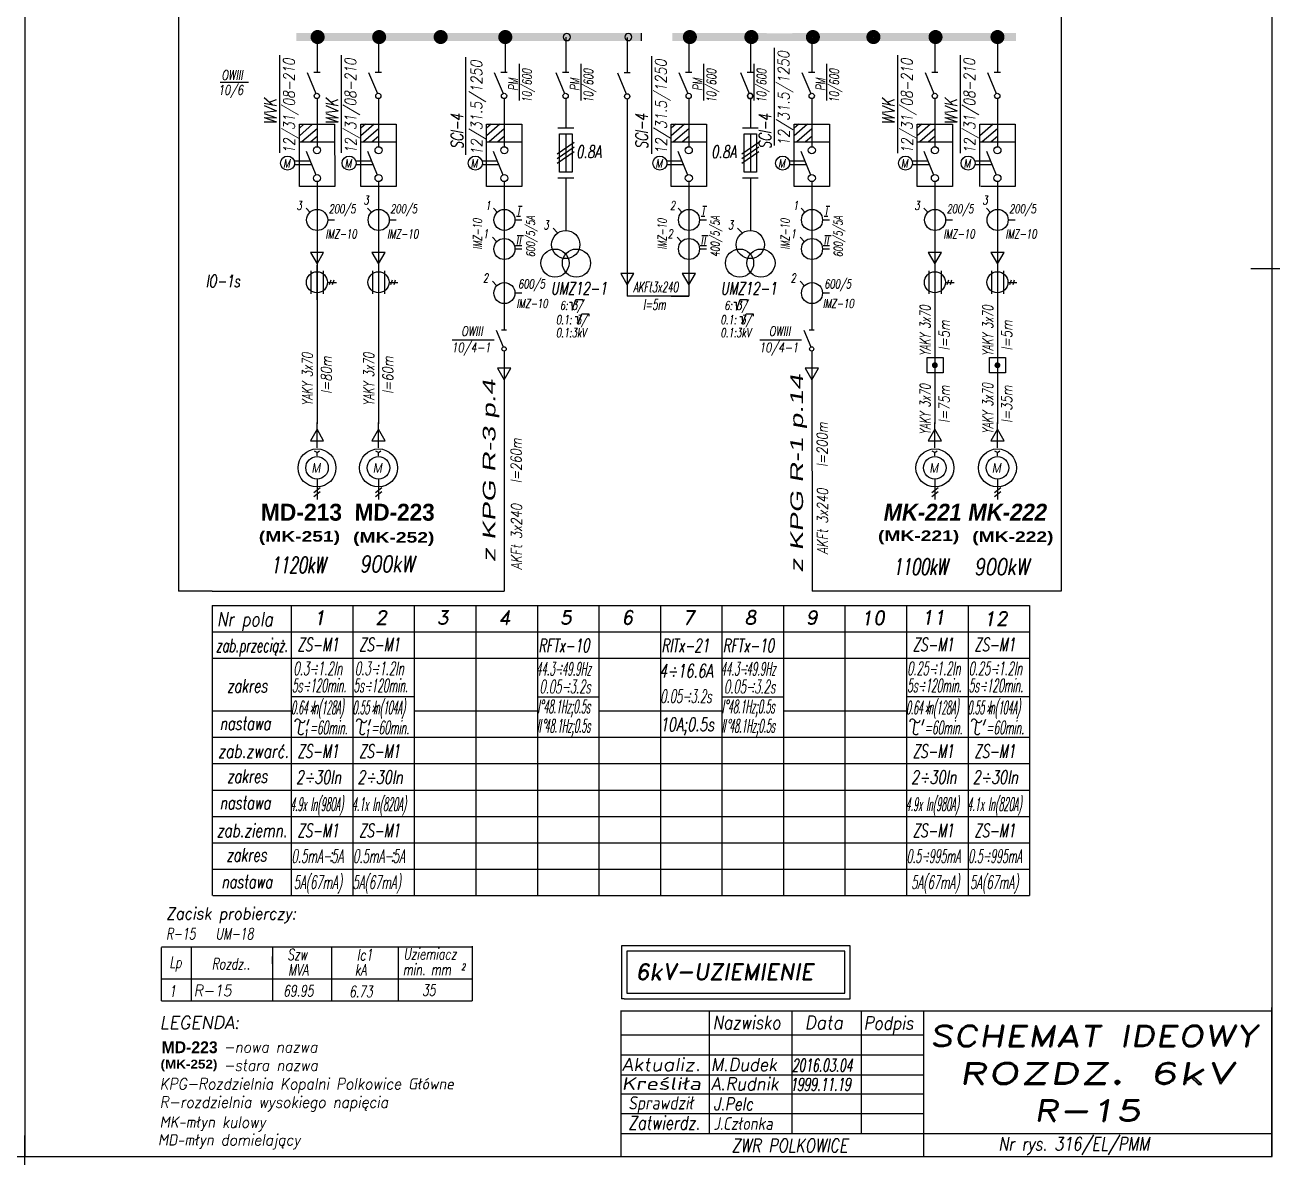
# Model space of a CAD drawing. Header units: millimetres. Extents: x 0 to 295, y 0 to 420.
# Drawn here: x 0 to 295, y -0.1 to 267.5 of the extents above; entities that cross this region are included whole.
import ezdxf
from ezdxf.enums import TextEntityAlignment as Align

# ---------------------------------------------------------------- set-up
doc = ezdxf.new("R2010")
doc.units = ezdxf.units.MM
doc.header["$PDMODE"] = 2
doc.header["$PDSIZE"] = 5
doc.layers.add('LINIE', color=7, linetype='Continuous')
doc.layers.add('STYKI', color=7, linetype='Continuous')
doc.styles.add('Arial', font='arial.ttf', dxfattribs={"width": 1.3, "oblique": 10, "height": 4})
doc.styles.add('Arial1', font='arialbd.ttf', dxfattribs={"width": 1.3, "oblique": 10, "height": 4})
doc.styles.add('ROMAND', font='romand', dxfattribs={"width": 0.7, "oblique": 10, "height": 3.5})
doc.styles.add('ROMANS', font='romans', dxfattribs={"width": 0.7, "oblique": 10, "height": 3.8})

# ---------------------------------------------------------------- blocks, each defined once
blk = doc.blocks.new('*U4')
at = {"color": 0}
mesh = blk.add_polyface(dxfattribs=at)
corners = [(0, 0), (3.75, 6.51), (-3.76, 6.5)]
mesh.append_faces([[corners[k] for k in face] for face in [(0, 1, 2)]], dxfattribs={"color": 0})
blk = doc.blocks.new('6')
at = {"color": 7}
blk.add_line((-0.47, 6.02), (-0.47, -1.14), dxfattribs=at)
at = {"xscale": 0.5, "yscale": 0.5, "zscale": 0.5}
blk.add_blockref('*U4', (-0.47, 0.77), dxfattribs=at)
blk = doc.blocks.new('3')
at = {"color": 7}
blk.add_line((0, 8.61), (0, -2.22), dxfattribs=at)
blk.add_line((3.06, 3.05), (4.99, 3.05))
blk.add_circle((0.05, 3), 3)
blk = doc.blocks.new('11')
for p, q in [((-2.25, 14.23), (2.25, 14.23)), ((-0.2, 14.25), (-0.2, 14.23)), ((0, 16), (0, 14.23)), ((0, 12.49), (0, 1.6)), ((2.43, 10.05), (-2.43, 6.72)), ((-2.4, 5.45), (2.42, 8.81)), ((-2.4, 4.17), (2.38, 7.43)), ((-2.25, 0), (2.25, 0)), ((0, 0), (0, -2.05))]:
    blk.add_line(p, q)
blk.add_lwpolyline([(-1.78, 1.6), (-1.78, 12.49), (1.78, 12.49), (1.78, 1.6)], close=True)
blk = doc.blocks.new('5')
for p, q in [((-3.19, 0), (0, 0)), ((0, 0.92), (0, -0.86)), ((7.51, 0), (10.42, 0))]:
    blk.add_line(p, q)
blk.add_circle((6.76, 0.04), 0.75)
at = {"layer": 'STYKI'}
blk.add_line((0.07, 2.82), (6.07, 0.32), dxfattribs=at)

msp = doc.modelspace()

# ---------------------------------------------------------------- linework, layer by layer
for p, q in [((0, 420), (0, 0)), ((295, 0), (295, 420)), ((0, 0), (295, 0))]:
    msp.add_line(p, q)
at = {"color": 7}
for p, q in [((69.09, 264.69), (69.09, 256.38)), ((83.64, 264.69), (83.64, 256.38)), ((113.63, 264.69), (113.63, 256.38)), ((127.93, 264.69), (127.93, 256.38)), ((142.48, 264.55), (142.48, 256.24)), ((157.04, 264.69), (157.04, 256.38)), ((171.59, 264.69), (171.59, 256.38)), ((186.14, 264.11), (186.14, 256.38)), ((215.25, 264.69), (215.25, 256.38)), ((230.05, 264.69), (230.05, 256.38)), ((60.24, 260.38), (60.24, 237.28)), ((74.79, 260.38), (74.79, 237.28)), ((104.19, 259.92), (104.19, 236.82)), ((148.23, 260.17), (148.23, 237.07)), ((177.25, 262.14), (177.25, 239.04)), ((206.4, 260.37), (206.4, 237.27)), ((221.2, 260.37), (221.2, 237.27)), ((69.09, 259.03), (69.09, 256.38)), ((83.64, 259.03), (83.64, 256.38)), ((117, 249.72), (117, 258.39)), ((127.93, 259.03), (127.93, 256.38)), ((131.54, 249.72), (131.54, 258.39)), ((142.48, 258.93), (142.48, 256.28)), ((157.04, 259.03), (157.04, 256.38)), ((160.62, 249.72), (160.62, 258.39)), ((171.59, 259.03), (171.59, 256.38)), ((172.51, 249.72), (172.51, 258.39)), ((189.7, 249.72), (189.7, 258.39)), ((215.25, 259.03), (215.25, 256.38)), ((230.05, 259.03), (230.05, 256.38)), ((46.2, 254.02), (51.88, 254.02)), ((51.88, 254.02), (52.86, 254.02)), ((68.32, 256.38), (69.8, 256.38)), ((82.87, 256.38), (84.35, 256.38)), ((112.61, 256.38), (114.09, 256.38)), ((127.17, 256.38), (128.65, 256.38)), ((141.72, 256.28), (143.2, 256.28)), ((156.27, 256.38), (157.75, 256.38)), ((170.83, 256.38), (172.3, 256.38)), ((185.38, 256.38), (186.86, 256.38)), ((214.49, 256.38), (215.96, 256.38)), ((229.28, 256.38), (230.76, 256.38)), ((69.09, 250.13), (69.09, 247.71)), ((69.09, 250.11), (69.09, 238.76)), ((83.64, 250.13), (83.64, 247.71)), ((83.64, 250.11), (83.64, 238.76)), ((113.35, 250.11), (113.35, 238.76)), ((113.38, 250.13), (113.38, 238.76)), ((127.93, 250.13), (127.93, 247.71)), ((127.93, 248.06), (127.93, 243.9)), ((142.48, 250.04), (142.48, 247.62)), ((157.04, 250.13), (157.04, 247.71)), ((157.04, 250.11), (157.04, 238.76)), ((171.59, 250.13), (171.59, 247.71)), ((171.59, 248.06), (171.59, 243.9)), ((186.14, 250.13), (186.14, 247.71)), ((186.14, 250.11), (186.14, 238.76)), ((215.25, 250.13), (215.25, 247.71)), ((215.25, 250.11), (215.25, 238.76)), ((230.05, 250.13), (230.05, 247.71)), ((230.05, 250.11), (230.05, 238.76)), ((142.48, 247.62), (142.48, 245.98)), ((142.48, 245.98), (142.48, 240.85)), ((157.04, 245.22), (157.04, 238.76)), ((215.25, 245.22), (215.25, 238.76)), ((230.05, 245.22), (230.05, 238.76)), ((64.93, 229.35), (64.93, 244.07)), ((68.06, 244.07), (64.93, 241.31)), ((64.93, 244.07), (73.24, 244.07)), ((65.98, 244.07), (64.93, 243.11)), ((69.09, 242.97), (65.5, 239.91)), ((73.24, 244.07), (73.28, 229.35)), ((79.48, 229.35), (79.48, 244.07)), ((79.48, 244.07), (87.8, 244.07)), ((82.61, 244.07), (79.48, 241.31)), ((80.53, 244.07), (79.48, 243.11)), ((83.64, 242.97), (80.05, 239.91)), ((87.8, 244.07), (87.83, 229.35)), ((109.18, 229.35), (109.18, 244.07)), ((109.22, 244.07), (117.54, 244.07)), ((110.27, 244.07), (109.22, 243.11)), ((112.35, 244.07), (109.22, 241.31)), ((113.38, 242.97), (109.79, 239.91)), ((116.65, 244.07), (117.54, 244.07)), ((117.54, 244.07), (117.57, 229.35)), ((152.88, 229.35), (152.88, 244.07)), ((152.88, 244.07), (161.2, 244.07)), ((153.93, 244.07), (152.88, 243.11)), ((156.01, 244.07), (152.88, 241.31)), ((157.04, 242.97), (153.45, 239.91)), ((160.31, 244.07), (161.2, 244.07)), ((160.31, 244.07), (161.2, 244.07)), ((161.2, 244.07), (161.23, 229.35)), ((169.72, 243.26), (173.46, 243.26)), ((171.59, 244.73), (171.59, 243.26)), ((181.99, 229.35), (181.99, 244.07)), ((183.03, 244.07), (181.99, 243.11)), ((185.12, 244.07), (181.99, 241.31)), ((181.99, 244.07), (190.3, 244.07)), ((186.14, 242.97), (182.56, 239.91)), ((189.42, 244.07), (190.3, 244.07)), ((190.3, 244.07), (190.34, 229.35)), ((211.09, 244.07), (219.41, 244.07)), ((211.09, 229.35), (211.09, 244.07)), ((212.14, 244.07), (211.09, 243.11)), ((212.14, 244.07), (211.09, 243.11)), ((214.22, 244.07), (211.09, 241.31)), ((215.25, 242.97), (211.66, 239.91)), ((218.53, 244.07), (219.41, 244.07)), ((219.41, 244.07), (219.44, 229.35)), ((225.89, 229.35), (225.89, 244.07)), ((229.02, 244.07), (225.89, 241.31)), ((225.89, 244.07), (234.21, 244.07)), ((230.05, 242.97), (226.46, 239.91)), ((233.32, 244.07), (234.21, 244.07)), ((234.21, 244.07), (234.24, 229.35)), ((64.93, 239.91), (73.24, 239.91)), ((69.09, 241.14), (67.6, 239.91)), ((79.48, 239.91), (87.8, 239.91)), ((83.64, 241.14), (82.16, 239.91)), ((109.22, 239.91), (117.54, 239.91)), ((113.38, 241.14), (111.9, 239.91)), ((142.48, 240.85), (142.48, 203.43)), ((142.48, 240.85), (142.48, 203.43)), ((152.88, 239.91), (161.2, 239.91)), ((157.04, 241.14), (155.56, 239.91)), ((173.61, 239.79), (169.57, 237.01)), ((171.59, 241.81), (171.59, 232.76)), ((181.99, 239.91), (190.3, 239.91)), ((186.14, 241.14), (184.66, 239.91)), ((211.09, 239.91), (219.41, 239.91)), ((215.25, 241.14), (213.77, 239.91)), ((225.89, 239.91), (234.21, 239.91)), ((230.05, 241.14), (228.57, 239.91)), ((169.6, 235.96), (173.6, 238.75)), ((169.6, 234.9), (173.57, 237.61)), ((63.69, 235.43), (67.39, 235.43)), ((63.75, 234.52), (67.76, 234.52)), ((78.25, 235.43), (81.94, 235.43)), ((78.3, 234.52), (82.31, 234.52)), ((108.12, 235.43), (111.73, 235.43)), ((108.12, 235.43), (111.73, 235.43)), ((108.16, 234.52), (112.1, 234.52)), ((108.16, 234.52), (112.1, 234.52)), ((151.77, 235.43), (155.47, 235.43)), ((151.83, 234.52), (155.84, 234.52)), ((180.8, 235.43), (184.49, 235.43)), ((180.85, 234.52), (184.86, 234.52)), ((209.86, 235.43), (213.55, 235.43)), ((209.91, 234.52), (213.92, 234.52)), ((224.66, 235.43), (228.35, 235.43)), ((224.71, 234.52), (228.72, 234.52)), ((69.09, 230.51), (69.09, 201.13)), ((69.09, 230.11), (69.09, 199.84)), ((83.64, 230.51), (83.64, 201.13)), ((83.64, 230.11), (83.64, 199.84)), ((113.37, 230.51), (113.37, 212.49)), ((113.38, 230.51), (113.38, 228.01)), ((127.93, 231.43), (127.93, 218.95)), ((157.04, 230.51), (157.04, 228.01)), ((169.72, 231.43), (173.46, 231.43)), ((171.59, 231.43), (171.59, 218.95)), ((171.59, 231.43), (171.59, 229.73)), ((186.12, 230.52), (186.12, 195.46)), ((215.25, 230.51), (215.25, 201.13)), ((215.25, 230.51), (215.25, 228.01)), ((215.25, 230.11), (215.25, 199.84)), ((230.05, 230.51), (230.05, 201.13)), ((230.05, 230.51), (230.05, 228.01)), ((230.05, 230.11), (230.05, 199.84)), ((65.13, 229.35), (64.93, 229.35)), ((73.28, 229.35), (65.13, 229.35)), ((79.68, 229.35), (79.48, 229.35)), ((87.83, 229.35), (79.68, 229.35)), ((109.39, 229.35), (109.19, 229.35)), ((117.57, 229.35), (109.42, 229.35)), ((153.08, 229.35), (152.88, 229.35)), ((161.23, 229.35), (153.08, 229.35)), ((157.04, 228.01), (157.04, 225.37)), ((182.18, 229.35), (181.99, 229.35)), ((190.34, 229.35), (182.18, 229.35)), ((211.29, 229.35), (211.09, 229.35)), ((219.44, 229.35), (211.29, 229.35)), ((234.24, 229.35), (226.09, 229.35)), ((67.47, 223.21), (66.51, 224.24)), ((82.03, 223.21), (81.06, 224.24)), ((111.81, 223.21), (110.85, 224.24)), ((113.38, 226.12), (113.38, 217.11)), ((113.38, 226.12), (113.38, 217.11)), ((116.72, 224.67), (117.61, 224.67)), ((155.47, 223.21), (154.51, 224.24)), ((157.04, 225.37), (157.04, 203.43)), ((157.04, 225.37), (157.04, 203.43)), ((160.38, 224.67), (161.27, 224.67)), ((184.58, 223.21), (183.61, 224.24)), ((189.49, 224.67), (190.37, 224.67)), ((213.64, 223.21), (212.67, 224.24)), ((228.43, 223.21), (227.47, 224.24)), ((115.92, 221.49), (117.53, 221.49)), ((116.31, 222.32), (117.2, 222.32)), ((159.97, 222.32), (160.86, 222.32)), ((188.69, 221.49), (190.3, 221.49)), ((189.08, 222.32), (189.96, 222.32)), ((125.89, 218.44), (124.92, 219.47)), ((169.55, 218.44), (168.58, 219.47)), ((111.58, 216.34), (110.61, 217.37)), ((113.39, 217.58), (113.39, 195.45)), ((116.03, 215.38), (116.92, 215.38)), ((116.44, 217.73), (117.33, 217.73)), ((116.67, 215.38), (117.56, 215.38)), ((117.08, 217.73), (117.97, 217.73)), ((155.24, 216.34), (154.27, 217.37)), ((159.69, 215.38), (160.58, 215.38)), ((160.1, 217.73), (160.99, 217.73)), ((160.33, 215.38), (161.21, 215.38)), ((160.74, 217.73), (161.62, 217.73)), ((184.34, 216.34), (183.38, 217.37)), ((186.15, 217.58), (186.15, 202.88)), ((188.8, 215.38), (189.69, 215.38)), ((189.21, 217.73), (190.1, 217.73)), ((189.43, 215.38), (190.32, 215.38)), ((189.84, 217.73), (190.73, 217.73)), ((113.37, 213.63), (113.37, 209.89)), ((115.91, 214.62), (117.52, 214.62)), ((159.58, 214.62), (161.19, 214.62)), ((188.69, 214.62), (190.3, 214.62)), ((69.08, 210.78), (69.08, 202.58)), ((83.64, 210.78), (83.64, 202.58)), ((215.25, 210.78), (215.25, 202.58)), ((230.05, 210.78), (230.05, 202.58)), ((67.65, 209.39), (67.65, 203.97)), ((70.54, 209.43), (70.54, 203.95)), ((71.58, 206.65), (73.67, 206.65)), ((71.58, 206.65), (73.67, 206.65)), ((72.34, 207.17), (71.95, 206.14)), ((73.05, 207.17), (72.7, 206.14)), ((82.21, 209.39), (82.21, 203.97)), ((85.09, 209.43), (85.09, 203.95)), ((86.14, 206.65), (88.23, 206.65)), ((86.14, 206.65), (88.23, 206.65)), ((86.89, 207.17), (86.5, 206.14)), ((87.6, 207.17), (87.25, 206.14)), ((111.58, 205.91), (110.61, 206.94)), ((184.34, 205.91), (183.38, 206.94)), ((213.82, 209.39), (213.82, 203.97)), ((216.7, 209.43), (216.7, 203.95)), ((217.75, 206.65), (219.84, 206.65)), ((217.75, 206.65), (219.84, 206.65)), ((218.5, 207.17), (218.11, 206.14)), ((219.21, 207.17), (218.87, 206.14)), ((228.62, 209.39), (228.62, 203.97)), ((231.5, 209.43), (231.5, 203.95)), ((232.55, 206.65), (234.64, 206.65)), ((232.55, 206.65), (234.64, 206.65)), ((233.3, 207.17), (232.91, 206.14)), ((234.01, 207.17), (233.66, 206.14)), ((115.92, 204.19), (117.53, 204.19)), ((188.69, 204.19), (190.3, 204.19)), ((128.79, 201.97), (129.34, 201.97)), ((129.34, 201.97), (129.42, 200.15)), ((129.42, 200.15), (130.31, 202.6)), ((130.31, 202.6), (131.95, 202.6)), ((131.95, 202.6), (131.95, 202.05)), ((157.04, 203.43), (142.48, 203.43)), ((152.88, 203.43), (157.04, 203.43)), ((167.69, 201.97), (168.24, 201.97)), ((168.24, 201.97), (168.33, 200.15)), ((168.33, 200.15), (169.21, 202.6)), ((169.21, 202.6), (170.86, 202.6)), ((170.86, 202.6), (170.86, 202.05)), ((69.09, 200.24), (69.09, 177.37)), ((69.09, 199.84), (69.09, 197.13)), ((69.1, 198.16), (69.1, 195.39)), ((83.64, 200.24), (83.64, 177.37)), ((83.64, 199.84), (83.64, 197.13)), ((83.65, 198.16), (83.65, 195.39)), ((130.18, 198.59), (130.73, 198.59)), ((130.73, 198.59), (130.81, 196.78)), ((130.81, 196.78), (131.7, 199.22)), ((131.7, 199.22), (133.35, 199.22)), ((133.35, 199.22), (133.35, 198.68)), ((169.09, 198.59), (169.64, 198.59)), ((169.64, 198.59), (169.72, 196.78)), ((169.72, 196.78), (170.61, 199.22)), ((170.61, 199.22), (172.25, 199.22)), ((172.25, 199.22), (172.25, 198.68)), ((215.25, 200.24), (215.25, 177.37)), ((215.25, 199.84), (215.25, 197.13)), ((215.26, 198.16), (215.26, 195.39)), ((230.05, 200.24), (230.05, 177.37)), ((230.05, 199.84), (230.05, 197.13)), ((230.06, 198.16), (230.06, 195.39)), ((112.76, 195.46), (113.94, 195.46)), ((113.36, 196.93), (113.36, 195.52)), ((113.37, 197.58), (113.37, 195.46)), ((185.52, 195.46), (186.7, 195.46)), ((101.08, 193.11), (106.76, 193.11)), ((106.76, 193.11), (109.98, 193.11)), ((109.98, 193.11), (110.96, 193.11)), ((173.84, 193.11), (179.53, 193.11)), ((179.53, 193.11), (182.75, 193.11)), ((182.75, 193.11), (183.73, 193.11)), ((113.38, 190.41), (113.38, 133.66)), ((186.14, 190.49), (186.25, 133.66)), ((69.09, 177.37), (69.09, 173.22)), ((83.64, 177.37), (83.64, 173.22)), ((215.25, 177.37), (215.25, 173.22)), ((230.05, 177.37), (230.05, 173.22)), ((69.09, 166.47), (68.48, 166.8)), ((69.09, 166.47), (69.65, 166.89)), ((69.09, 165.68), (69.09, 166.47)), ((83.64, 166.47), (83.03, 166.8)), ((83.64, 166.47), (84.2, 166.89)), ((83.64, 165.68), (83.64, 166.47)), ((215.25, 166.47), (214.64, 166.8)), ((215.25, 166.47), (215.81, 166.89)), ((215.25, 165.68), (215.25, 166.47)), ((230.05, 166.47), (229.44, 166.8)), ((230.05, 166.47), (230.61, 166.89)), ((230.05, 165.68), (230.05, 166.47)), ((69.11, 160.18), (69.11, 155.35)), ((83.66, 160.18), (83.66, 155.35)), ((215.27, 160.18), (215.27, 155.35)), ((230.07, 160.18), (230.07, 155.35)), ((69.85, 158.15), (68.37, 156.96)), ((69.85, 157.19), (68.37, 155.99)), ((84.4, 158.15), (82.93, 156.96)), ((84.4, 157.19), (82.93, 155.99)), ((216.01, 158.15), (214.54, 156.96)), ((216.01, 157.19), (214.54, 155.99)), ((230.81, 158.15), (229.34, 156.96)), ((230.81, 157.19), (229.34, 155.99)), ((44.29, 130.32), (63, 130.32)), ((44.29, 130.32), (44.29, 61.72)), ((62.4, 130.32), (63, 130.32)), ((63, 130.32), (237.63, 130.32)), ((63, 130.32), (63, 61.72)), ((63, 130.32), (63, 61.72)), ((77.55, 130.32), (77.55, 61.72)), ((92.1, 130.32), (92.1, 61.72)), ((106.66, 130.32), (106.66, 61.72)), ((121.21, 130.32), (121.21, 61.72)), ((135.76, 130.32), (135.76, 61.72)), ((150.32, 130.32), (150.32, 61.72)), ((164.87, 130.32), (164.87, 61.72)), ((179.42, 130.32), (179.42, 61.72)), ((193.98, 130.32), (193.98, 61.72)), ((208.53, 130.32), (208.53, 61.72)), ((223.08, 130.32), (223.08, 61.72)), ((237.63, 130.32), (237.63, 61.72)), ((44.29, 124.09), (63, 124.09)), ((62.4, 124.09), (63, 124.09)), ((63, 124.09), (237.63, 124.09)), ((44.29, 117.85), (63, 117.85)), ((62.4, 117.85), (63, 117.85)), ((63, 117.85), (237.63, 117.85)), ((63, 108.79), (92.1, 108.79)), ((121.21, 108.69), (135.76, 108.69)), ((164.87, 108.69), (179.42, 108.69)), ((208.46, 108.79), (237.57, 108.79)), ((44.29, 105.38), (63, 105.38)), ((58.84, 105.38), (63, 105.38)), ((62.4, 105.38), (63, 105.38)), ((66.76, 102), (67.24, 103.4)), ((81.31, 102), (81.79, 103.4)), ((92.1, 105.38), (121.21, 105.38)), ((92.1, 105.38), (121.21, 105.38)), ((135.76, 105.38), (164.87, 105.38)), ((135.76, 105.38), (164.87, 105.38)), ((179.42, 105.38), (208.53, 105.38)), ((179.42, 105.38), (208.53, 105.38)), ((207.87, 105.38), (208.46, 105.38)), ((212.22, 102), (212.7, 103.4)), ((226.78, 102), (227.26, 103.4)), ((65.07, 102.99), (64.65, 100.38)), ((79.62, 102.99), (79.21, 100.38)), ((210.53, 102.99), (210.12, 100.38)), ((225.09, 102.99), (224.67, 100.38)), ((44.29, 99.14), (63, 99.14)), ((62.4, 99.14), (63, 99.14)), ((63, 99.14), (237.63, 99.14)), ((44.29, 92.9), (63, 92.9)), ((58.84, 92.9), (63, 92.9)), ((62.4, 92.9), (63, 92.9)), ((63, 92.9), (237.63, 92.9)), ((63, 92.9), (237.63, 92.9)), ((44.36, 86.67), (59.28, 86.67)), ((48.08, 86.67), (63, 86.67)), ((58.84, 86.67), (63, 86.67)), ((62.4, 86.67), (63, 86.67)), ((63, 86.67), (237.63, 86.67)), ((63, 86.67), (223.31, 86.67)), ((44.29, 80.43), (63, 80.43)), ((62.4, 80.43), (63, 80.43)), ((63, 80.43), (237.63, 80.43)), ((44.36, 74.19), (59.28, 74.19)), ((48.08, 74.19), (63, 74.19)), ((58.84, 74.19), (63, 74.19)), ((62.4, 74.19), (63, 74.19)), ((63, 74.19), (237.63, 74.19)), ((63, 74.19), (223.31, 74.19)), ((44.36, 67.95), (59.28, 67.95)), ((48.08, 67.95), (63, 67.95)), ((58.84, 67.95), (63, 67.95)), ((62.4, 67.95), (63, 67.95)), ((63, 67.95), (237.63, 67.95)), ((63, 67.95), (223.31, 67.95)), ((32.3, 49.59), (105.8, 49.59)), ((32.3, 36.81), (32.3, 49.47)), ((32.3, 36.81), (32.3, 47.31)), ((39.3, 49.59), (39.3, 36.81)), ((39.3, 47.31), (39.3, 36.81)), ((58.55, 49.59), (58.55, 36.81)), ((58.55, 47.31), (58.55, 36.81)), ((58.55, 45.56), (58.55, 47.31)), ((72.55, 49.47), (72.55, 36.81)), ((72.55, 47.31), (72.55, 36.81)), ((88.3, 49.47), (88.3, 36.81)), ((88.3, 47.31), (88.3, 36.81)), ((105.8, 49.72), (105.8, 36.81)), ((105.8, 47.31), (105.8, 36.81)), ((32.3, 42.06), (105.8, 42.06)), ((32.3, 36.81), (105.8, 36.81)), ((181.44, 34.45), (181.44, 24.08)), ((197.83, 34.45), (197.83, 24.08)), ((140.95, 28.8), (212.44, 28.8)), ((140.95, 24.08), (212.44, 24.08)), ((161.84, 24.08), (161.84, 19.36)), ((181.44, 24.08), (181.44, 19.36)), ((197.83, 24.08), (197.83, 19.36)), ((140.95, 19.36), (212.49, 19.36)), ((181.44, 19.36), (181.44, 5.45)), ((197.83, 19.36), (197.83, 5.45)), ((140.95, 14.84), (212.6, 14.84)), ((140.95, 10.21), (212.49, 10.21))]:
    msp.add_line(p, q, dxfattribs=at)
for points, const_width in [([(68.38, 264.69, 1), (70.09, 264.69, 1)], 1.62), ([(82.94, 264.69, 1), (84.64, 264.69, 1)], 1.62), ([(97.49, 264.69, 1), (99.19, 264.69, 1)], 1.62), ([(112.77, 264.69, 1), (114.48, 264.69, 1)], 1.62), ([(156.43, 264.69, 1), (158.14, 264.69, 1)], 1.62), ([(170.98, 264.69, 1), (172.69, 264.69, 1)], 1.62), ([(185.54, 264.69, 1), (187.24, 264.69, 1)], 1.62), ([(199.85, 264.69, 1), (201.56, 264.69, 1)], 1.62), ([(214.55, 264.69, 1), (216.25, 264.69, 1)], 1.62), ([(229.2, 264.69, 1), (230.9, 264.69, 1)], 1.62), ([(214.89, 187.09, 1), (215.59, 187.09, 1)], 0.697), ([(229.69, 187.09, 1), (230.39, 187.09, 1)], 0.697)]:
    msp.add_lwpolyline(points, format="xyb", close=True, dxfattribs=dict(at, const_width=const_width))
for points in [[(170.11, 232.76), (170.11, 241.81), (173.07, 241.81), (173.07, 232.76)], [(213.39, 185.29), (213.39, 188.93), (217.18, 188.93), (217.18, 185.29)], [(228.19, 185.29), (228.19, 188.93), (231.98, 188.93), (231.98, 185.29)]]:
    msp.add_lwpolyline(points, close=True, dxfattribs=at)
for points in [[(44.45, 61.72), (63, 61.72)], [(48.08, 61.72), (63, 61.72)], [(62.4, 61.72), (237.63, 61.72)], [(63, 61.72), (223.31, 61.72)], [(63, 61.72), (219.68, 61.72)]]:
    msp.add_lwpolyline(points, dxfattribs=at)
for centre, radius in [((69.05, 250.76), 0.624), ((83.6, 250.76), 0.624), ((113.34, 250.76), 0.624), ((127.9, 250.76), 0.624), ((142.45, 250.66), 0.624), ((157, 250.76), 0.624), ((171.56, 250.76), 0.624), ((186.11, 250.76), 0.624), ((215.22, 250.76), 0.624), ((230.01, 250.76), 0.624), ((62.12, 234.88), 1.66), ((69.08, 237.93), 0.832), ((76.68, 234.88), 1.66), ((83.64, 237.93), 0.832), ((106.54, 234.89), 1.66), ((113.38, 237.93), 0.832), ((150.2, 234.88), 1.66), ((157.03, 237.93), 0.832), ((179.23, 234.88), 1.66), ((186.14, 237.93), 0.832), ((208.29, 234.88), 1.66), ((215.25, 237.93), 0.832), ((223.09, 234.88), 1.66), ((230.05, 237.93), 0.832), ((69.09, 231.34), 0.832), ((83.64, 231.34), 0.832), ((113.38, 231.34), 0.832), ((157.04, 231.34), 0.832), ((186.14, 231.34), 0.832), ((215.25, 231.34), 0.832), ((230.05, 231.34), 0.832), ((113.42, 221.45), 2.49), ((186.18, 221.45), 2.49), ((127.92, 215.63), 3.33), ((171.58, 215.63), 3.33), ((113.41, 214.58), 2.49), ((157.08, 214.58), 2.49), ((186.18, 214.58), 2.49), ((125.38, 211.24), 3.33), ((130.45, 211.24), 3.33), ((169.04, 211.24), 3.33), ((174.11, 211.24), 3.33), ((69.07, 206.71), 2.49), ((83.63, 206.71), 2.49), ((113.41, 204.15), 2.49), ((186.18, 204.15), 2.49), ((215.24, 206.71), 2.49), ((230.04, 206.71), 2.49), ((113.34, 190.96), 0.499), ((186.11, 190.96), 0.499), ((69.09, 162.82), 4.49), ((69.09, 162.82), 2.66), ((83.64, 162.82), 4.49), ((83.64, 162.82), 2.66), ((215.25, 162.82), 4.49), ((215.25, 162.82), 2.66), ((230.05, 162.82), 4.49), ((230.05, 162.82), 2.66)]:
    msp.add_circle(centre, radius, dxfattribs=at)
for centre, radius, start, end in [((128.18, 264.69), 0.852, 0, 180), ((142.73, 264.69), 0.852, 0, 180), ((128.18, 264.69), 0.852, 180, 0), ((142.73, 264.69), 0.852, 180, 0), ((64.47, 102.76), 0.646, 21.2071, 181.0658), ((79.02, 102.76), 0.646, 21.2071, 181.0658), ((209.93, 102.76), 0.646, 21.2071, 181.0658), ((224.48, 102.76), 0.646, 21.2071, 181.0658), ((65.3, 100.4), 0.646, 171.4401, 331.2988), ((65.66, 103.26), 0.646, 203.6502, 352.0864), ((79.85, 100.4), 0.646, 171.4401, 331.2988), ((80.21, 103.26), 0.646, 203.6502, 352.0864), ((210.76, 100.4), 0.646, 171.4401, 331.2988), ((211.13, 103.26), 0.646, 203.6502, 352.0864), ((225.32, 100.4), 0.646, 171.4401, 331.2988), ((225.68, 103.26), 0.646, 203.6502, 352.0864)]:
    msp.add_arc(centre, radius, start, end, dxfattribs=at)
for p in [(295, 210), (0, 0)]:
    msp.add_point(p)
for points in [[(175.41, 263.79), (181.56, 263.79), (175.37, 265.62), (178.57, 264.79)], [(181.56, 265.6), (181.56, 265.6), (175.41, 263.79), (181.56, 263.79)], [(175.41, 265.6), (181.56, 263.79), (181.56, 265.6)], [(67.24, 103.4), (67.13, 102.75), (66.92, 102.82)], [(81.79, 103.4), (81.69, 102.75), (81.47, 102.82)], [(212.7, 103.4), (212.6, 102.75), (212.39, 102.82)], [(227.26, 103.4), (227.15, 102.75), (226.94, 102.82)]]:
    msp.add_solid(points, dxfattribs=at)
for points in [[(64.2, 265.61), (64.2, 263.78), (145.55, 265.61), (145.55, 263.78)], [(108.74, 265.61), (108.74, 263.78), (145.79, 265.61), (145.79, 263.78)], [(145.55, 265.61), (145.55, 263.78), (145.59, 265.61), (145.59, 263.78)], [(145.64, 265.61), (145.64, 263.78), (145.93, 265.61), (145.93, 263.78)], [(153.1, 265.61), (153.1, 263.78), (168.08, 265.61), (168.08, 263.78)], [(153.34, 265.61), (153.34, 263.78), (168.08, 265.61), (168.08, 263.78)], [(167.41, 265.61), (167.41, 263.78), (175.36, 265.61), (175.36, 263.78)], [(167.41, 265.61), (167.41, 263.78), (175.39, 265.61), (175.39, 263.78)], [(181.55, 265.61), (181.55, 263.78), (234.44, 265.61), (234.44, 263.78)]]:
    msp.add_trace(points, dxfattribs=at)
at = {"layer": 'LINIE', "color": 7}
for p, q in [((36.36, 293.84), (36.36, 133.66)), ((245.15, 287.16), (245.15, 133.66)), ((44.27, 133.66), (36.36, 133.66)), ((44.27, 133.66), (113.38, 133.66)), ((245.15, 133.66), (186.25, 133.66)), ((195.19, 49.81), (141.11, 49.81)), ((141.11, 49.81), (141.11, 37.35)), ((193.91, 48.53), (142.39, 48.53)), ((142.39, 48.53), (142.39, 38.61)), ((193.91, 38.61), (193.91, 48.53)), ((195.19, 37.33), (195.19, 49.81)), ((142.39, 38.61), (193.91, 38.61)), ((141.11, 37.37), (141.11, 37.33)), ((141.77, 37.33), (141.11, 37.33)), ((141.75, 37.33), (195.19, 37.33)), ((140.91, 34.45), (294.9, 34.45)), ((140.95, 34.45), (140.95, 0)), ((161.84, 34.45), (161.84, 24.08)), ((212.55, 34.45), (212.55, -0.11)), ((294.9, 35.28), (294.9, -0.08)), ((161.84, 19.36), (161.84, 5.45)), ((140.95, 5.45), (295, 5.45)), ((140.95, 0), (295, 0)), ((294.9, -0.08), (294.9, -0.08))]:
    msp.add_line(p, q, dxfattribs=at)
at = {"layer": 'STYKI', "color": 7}
for p, q in [((66.74, 256.32), (68.82, 251.33)), ((81.29, 256.32), (83.37, 251.33)), ((111.03, 256.32), (113.11, 251.33)), ((125.59, 256.32), (127.67, 251.33)), ((140.14, 256.23), (142.22, 251.23)), ((154.69, 256.32), (156.77, 251.33)), ((169.25, 256.32), (171.33, 251.33)), ((183.8, 256.32), (185.88, 251.33)), ((212.91, 256.32), (214.99, 251.33)), ((227.7, 256.32), (229.78, 251.33)), ((66.5, 237.73), (68.79, 232.1)), ((81.05, 237.73), (83.34, 232.1)), ((110.79, 237.73), (113.08, 232.1)), ((154.45, 237.73), (156.74, 232.1)), ((183.56, 237.73), (185.84, 232.1)), ((212.66, 237.73), (214.95, 232.1)), ((227.46, 237.73), (229.75, 232.1)), ((111.49, 195.41), (113.16, 191.42)), ((184.26, 195.41), (185.92, 191.42))]:
    msp.add_line(p, q, dxfattribs=at)

# ---------------------------------------------------------------- block references
at = {"color": 7, "yscale": 0.8315999999999999}
for name, p, xscale, zscale, rotation in [('5', (171.59, 256.38), -0.8315999999999999, 0.8316000000000001, 90), ('6', (68.7, 172.59), 0.8315999999999999, 0.8315999999999999, 180), ('6', (83.25, 172.59), 0.8315999999999999, 0.8315999999999999, 180), ('6', (214.86, 172.59), 0.8315999999999999, 0.8315999999999999, 180), ('6', (229.66, 172.59), 0.8315999999999999, 0.8315999999999999, 180)]:
    msp.add_blockref(name, p, dxfattribs=dict(at, xscale=xscale, zscale=zscale, rotation=rotation))
at = {"color": 7}
for name, p, xscale, yscale, zscale in [('11', (127.93, 231.43), 0.8315999999999999, 0.8315999999999999, 0.8315999999999999), ('3', (69.09, 218.95), 0.8315999999999999, 0.8315999999999999, 0.8315999999999999), ('3', (83.64, 218.95), 0.8315999999999999, 0.8315999999999999, 0.8315999999999999), ('3', (157.04, 218.95), 0.8315999999999999, 0.8315999999999999, 0.8315999999999999), ('3', (215.25, 218.95), 0.8315999999999999, 0.8315999999999999, 0.8315999999999999), ('3', (230.05, 218.95), 0.8315999999999999, 0.8315999999999999, 0.8315999999999999), ('6', (69.48, 210.44), 0.8315999999999999, 0.8315999999999999, 0.8315999999999999), ('6', (84.03, 210.44), 0.8315999999999999, 0.8315999999999999, 0.8315999999999999), ('6', (215.64, 210.44), 0.8315999999999999, 0.8315999999999999, 0.8315999999999999), ('6', (230.44, 210.44), 0.8315999999999999, 0.8315999999999999, 0.8315999999999999), ('6', (142.88, 205.44), 0.8315999999999999, 0.8315999999999999, 0.8315999999999999), ('6', (157.43, 205.44), 0.8315999999999999, 0.8315999999999999, 0.8315999999999999), ('*U4', (113.36, 183.67), 0.4157999999999999, 0.4157999999999999, 0.4157999999999999), ('*U4', (186.12, 183.67), 0.4157999999999999, 0.4157999999999999, 0.4157999999999999)]:
    msp.add_blockref(name, p, dxfattribs=dict(at, xscale=xscale, yscale=yscale, zscale=zscale))

# ---------------------------------------------------------------- texts
at = {"color": 7, "oblique": 10}
for s, height, rotation, style, width, p, p2 in [('12/31/08-210', 2.6611, 90.2084, 'ROMAND', 0.715842, (63.85, 237.13), (63.77, 259.63)), ('12/31/08-210', 2.6611, 90.2084, 'ROMAND', 0.715842, (78.4, 237.13), (78.32, 259.63)), ('12/31.5/1250', 2.6611, 90.2084, 'ROMAND', 0.758671, (180.86, 238.9), (180.78, 261.39)), ('12/31/08-210', 2.6611, 90.2084, 'ROMAND', 0.715842, (210.01, 237.13), (209.93, 259.62)), ('12/31/08-210', 2.6611, 90.2084, 'ROMAND', 0.715842, (224.81, 237.13), (224.73, 259.62)), ('12/31.5/1250', 2.6611, 90.2084, 'ROMAND', 0.758671, (108.2, 236.68), (108.12, 259.17)), ('12/31.5/1250', 2.6611, 90.2084, 'ROMAND', 0.758671, (151.84, 236.93), (151.76, 259.42)), ('zab.przeciąż.', 3.1601, 0.2664, 'ROMANS', 0.565645, (45.16, 119.24), (62.18, 119.32))]:
    msp.add_text(s, height=height, rotation=rotation, dxfattribs=dict(at, style=style, width=width)).set_placement(p, p2, align=Align.FIT)
for s, height, style, width, p in [('OWIII', 2.25, 'ROMAND', 0.75, (46.48, 254.58)), ('10/6', 2.25, 'ROMAND', 0.75, (45.68, 251.05)), ('0.8A', 2.911, 'ROMAND', 0.7, (130.38, 236.11)), ('0.8A', 2.911, 'ROMAND', 0.7, (162.33, 236.11)), ('M', 2, 'ROMANS', 0.8, (61.07, 233.83)), ('M', 2, 'ROMANS', 0.8, (75.62, 233.83)), ('M', 2, 'ROMANS', 0.8, (105.41, 233.83)), ('M', 2, 'ROMANS', 0.8, (149.15, 233.83)), ('M', 2, 'ROMANS', 0.8, (178.17, 233.83)), ('M', 2, 'ROMANS', 0.8, (207.23, 233.83)), ('M', 2, 'ROMANS', 0.8, (222.03, 233.83)), ('3', 2.08, 'ROMANS', 0.7, (80.08, 225.08)), ('3', 2.08, 'ROMANS', 0.7, (226.49, 225.08)), ('3', 2.08, 'ROMANS', 0.7, (64.24, 223.8)), ('200/5', 2.079, 'ROMANS', 0.7, (71.84, 223.02)), ('200/5', 2.079, 'ROMANS', 0.7, (86.4, 223.02)), ('1', 2.08, 'ROMANS', 0.7, (108.91, 223.8)), ('I', 1.8, 'ROMANS', 0.7, (116.52, 222.58)), ('2', 2.08, 'ROMANS', 0.7, (152.57, 223.8)), ('I', 1.8, 'ROMANS', 0.7, (160.18, 222.58)), ('1', 2.08, 'ROMANS', 0.7, (181.68, 223.8)), ('I', 1.8, 'ROMANS', 0.7, (189.28, 222.58)), ('3', 2.08, 'ROMANS', 0.7, (210.4, 223.8)), ('200/5', 2.079, 'ROMANS', 0.7, (218.01, 223.02)), ('200/5', 2.079, 'ROMANS', 0.7, (232.81, 223.02)), ('3', 2.08, 'ROMANS', 0.7, (122.66, 219.21)), ('3', 2.08, 'ROMANS', 0.7, (166.32, 219.21)), ('IMZ-10', 2.079, 'ROMANS', 0.7, (71.12, 217.09)), ('IMZ-10', 2.079, 'ROMANS', 0.7, (85.68, 217.09)), ('1', 2.08, 'ROMANS', 0.7, (108.35, 217.11)), ('2', 2.08, 'ROMANS', 0.7, (152.01, 217.11)), ('1', 2.08, 'ROMANS', 0.7, (181.12, 217.11)), ('IMZ-10', 2.079, 'ROMANS', 0.7, (217.29, 217.09)), ('IMZ-10', 2.079, 'ROMANS', 0.7, (231.95, 217.09)), ('I', 1.8, 'ROMANS', 0.7, (116.24, 215.64)), ('I', 1.8, 'ROMANS', 0.7, (116.87, 215.64)), ('I', 1.8, 'ROMANS', 0.7, (159.9, 215.64)), ('I', 1.8, 'ROMANS', 0.7, (160.53, 215.64)), ('I', 1.8, 'ROMANS', 0.7, (189, 215.64)), ('I', 1.8, 'ROMANS', 0.7, (189.64, 215.64)), ('IO-1s', 2.911, 'ROMAND', 0.7, (42.72, 205.54)), ('2', 2.08, 'ROMANS', 0.7, (108.35, 206.68)), ('600/5', 2.079, 'ROMANS', 0.7, (116.65, 205.27)), ('UMZ12-1', 2.911, 'ROMAND', 0.7, (124.37, 203.81)), ('AKFt3x240', 2.495, 'ROMANS', 0.6, (143.86, 204.34)), ('UMZ12-1', 2.911, 'ROMAND', 0.7, (164.55, 203.81)), ('2', 2.08, 'ROMANS', 0.7, (181.12, 206.68)), ('600/5', 2.079, 'ROMANS', 0.7, (189.07, 205.27)), ('IMZ-10', 2.079, 'ROMANS', 0.7, (116.3, 200.66)), ('6: 3/', 2.079, 'ROMANS', 0.7, (126.53, 200.19)), ('l=5m', 2.495, 'ROMANS', 0.6, (146.19, 200.2)), ('6: 3/', 2.079, 'ROMANS', 0.7, (165.44, 200.19)), ('IMZ-10', 2.079, 'ROMANS', 0.7, (188.72, 200.66)), ('0.1: 3/', 2.079, 'ROMANS', 0.7, (125.6, 196.82)), ('0.1: 3/', 2.079, 'ROMANS', 0.7, (164.51, 196.82)), ('OWIII', 2.25, 'ROMAND', 0.75, (103.2, 194.04)), ('0.1:3kV', 2.079, 'ROMANS', 0.7, (125.6, 193.75)), ('0.1:3kV', 2.079, 'ROMANS', 0.7, (164.51, 193.75)), ('OWIII', 2.25, 'ROMAND', 0.75, (175.97, 194.04)), ('10/4-1', 2.25, 'ROMAND', 0.75, (100.92, 190.15)), ('10/4-1', 2.25, 'ROMAND', 0.75, (173.69, 190.15)), ('1120kW', 3.825, 'ROMAND', 0.65, (58.19, 137.97)), ('1100kW', 3.825, 'ROMAND', 0.65, (205.37, 137.55)), ('Nr pola', 3.326, 'ROMAND', 0.8, (45.4, 125.41)), ('ZS-M1', 3.16, 'ROMANS', 0.65, (64.47, 119.47)), ('ZS-M1', 3.16, 'ROMANS', 0.65, (79.03, 119.47)), ('RFTx-10', 3.16, 'ROMANS', 0.65, (121.42, 119.25)), ('RITx-21', 3.16, 'ROMANS', 0.65, (150.56, 119.25)), ('RFTx-10', 3.16, 'ROMANS', 0.65, (165.07, 119.25)), ('ZS-M1', 3.16, 'ROMANS', 0.65, (210, 119.47)), ('ZS-M1', 3.16, 'ROMANS', 0.65, (224.56, 119.47)), ('0.3-1.2In', 3.16, 'ROMANS', 0.56, (63.48, 113.84)), (':', 3.16, 'ROMANS', 0.7, (68.31, 114.09)), ('0.3-1.2In', 3.16, 'ROMANS', 0.56, (78.03, 113.84)), (':', 3.16, 'ROMANS', 0.7, (82.87, 114.09)), ('44.3-49.9Hz', 3.1601, 'ROMANS', 0.47, (120.9, 113.76)), (':', 3.16, 'ROMANS', 0.7, (126.26, 114.04)), ('4-16.6A', 3.16, 'ROMANS', 0.7, (150.01, 113.25)), (':', 3.16, 'ROMANS', 0.7, (152.95, 113.53)), ('44.3-49.9Hz', 3.1601, 'ROMANS', 0.47, (164.56, 113.76)), (':', 3.16, 'ROMANS', 0.7, (169.98, 114.04)), ('0.25-1.2In', 3.16, 'ROMANS', 0.54, (208.69, 113.84)), (':', 3.16, 'ROMANS', 0.7, (214.9, 114.17)), ('0.25-1.2In', 3.16, 'ROMANS', 0.54, (223.24, 113.84)), (':', 3.16, 'ROMANS', 0.7, (229.45, 114.17)), ('zakres', 3.16, 'ROMANS', 0.7, (47.77, 109.74)), ('5s-120min.', 3.16, 'ROMANS', 0.5, (63.16, 109.81)), (':', 3.16, 'ROMANS', 0.7, (66.47, 110.08)), ('5s-120min.', 3.16, 'ROMANS', 0.5, (77.71, 109.81)), (':', 3.16, 'ROMANS', 0.7, (81.02, 110.08)), ('0.05-3.2s', 3.16, 'ROMANS', 0.55, (121.7, 109.53)), ('0.05-3.2s', 3.16, 'ROMANS', 0.55, (165.36, 109.53)), ('5s-120min.', 3.16, 'ROMANS', 0.5, (208.69, 109.81)), (':', 3.16, 'ROMANS', 0.7, (212, 110.08)), ('5s-120min.', 3.16, 'ROMANS', 0.5, (223.24, 109.81)), (':', 3.16, 'ROMANS', 0.7, (226.55, 110.08)), (':', 3.16, 'ROMANS', 0.7, (128.08, 109.77)), ('0.05-3.2s', 3.16, 'ROMANS', 0.55, (150.29, 107.26)), (':', 3.16, 'ROMANS', 0.7, (156.67, 107.49)), (':', 3.16, 'ROMANS', 0.7, (171.74, 109.77)), ('0.64 In(128A)', 3.1601, 'ROMANS', 0.42, (62.94, 104.6)), ('x', 2.16, 'ROMANS', 0.8, (67.42, 105.13)), ('0.55 In(104A)', 3.1601, 'ROMANS', 0.42, (77.5, 104.6)), ('x', 2.16, 'ROMANS', 0.8, (81.98, 105.13)), ('I 48.1Hz;0.5s', 3.1601, 'ROMANS', 0.44, (121.21, 104.82)), ('o', 1.4, 'ROMANS', 0.8, (122.15, 107.03)), ('I 48.1Hz;0.5s', 3.1601, 'ROMANS', 0.44, (164.86, 104.82)), ('o', 1.4, 'ROMANS', 0.8, (165.81, 107.03)), ('0.64 In(128A)', 3.1601, 'ROMANS', 0.42, (208.41, 104.6)), ('x', 2.16, 'ROMANS', 0.8, (212.88, 105.13)), ('0.55 In(104A)', 3.1601, 'ROMANS', 0.42, (222.97, 104.6)), ('x', 2.16, 'ROMANS', 0.8, (227.44, 105.13)), ('nastawa', 3.16, 'ROMANS', 0.7, (46.03, 100.87)), ('II 48.1Hz;0.5s', 3.1601, 'ROMANS', 0.43, (121.08, 100.27)), ('o', 1.4, 'ROMANS', 0.8, (122.67, 102.48)), ('10A;0.5s', 3.16, 'ROMANS', 0.7, (150.22, 100.61)), ('II 48.1Hz;0.5s', 3.1601, 'ROMANS', 0.43, (164.74, 100.27)), ('o', 1.4, 'ROMANS', 0.8, (166.32, 102.48)), ('1', 1.6, 'ROMANS', 0.8, (65.9, 99.35)), ('=60min.', 3.16, 'ROMANS', 0.5, (67.32, 99.84)), ('1', 1.6, 'ROMANS', 0.8, (80.45, 99.35)), ('=60min.', 3.16, 'ROMANS', 0.5, (81.87, 99.84)), ('=60min.', 3.16, 'ROMANS', 0.5, (212.79, 99.84)), ('=60min.', 3.16, 'ROMANS', 0.5, (227.34, 99.84)), ('ZS-M1', 3.16, 'ROMANS', 0.65, (64.47, 94.25)), ('ZS-M1', 3.16, 'ROMANS', 0.65, (79.03, 94.25)), ('ZS-M1', 3.16, 'ROMANS', 0.65, (210, 94.25)), ('ZS-M1', 3.16, 'ROMANS', 0.65, (224.56, 94.25)), ('zakres', 3.16, 'ROMANS', 0.7, (47.77, 88.37)), ('2-30In', 3.16, 'ROMANS', 0.7, (64.08, 88.13)), (':', 3.16, 'ROMANS', 0.7, (66.96, 88.49)), ('2-30In', 3.16, 'ROMANS', 0.7, (78.64, 88.13)), (':', 3.16, 'ROMANS', 0.7, (81.52, 88.49)), ('2-30In', 3.16, 'ROMANS', 0.7, (209.61, 88.13)), (':', 3.16, 'ROMANS', 0.7, (212.49, 88.49)), ('2-30In', 3.16, 'ROMANS', 0.7, (224.17, 88.13)), (':', 3.16, 'ROMANS', 0.7, (227.05, 88.49)), ('nastawa', 3.16, 'ROMANS', 0.7, (46.03, 82.11)), ('4.9x In(980A)', 3.1601, 'ROMANS', 0.43, (62.74, 81.72)), ('4.1x In(820A)', 3.1601, 'ROMANS', 0.44, (77.3, 81.72)), ('4.9x In(980A)', 3.1601, 'ROMANS', 0.43, (208.35, 81.72)), ('4.1x In(820A)', 3.1601, 'ROMANS', 0.44, (222.91, 81.72)), ('ZS-M1', 3.16, 'ROMANS', 0.65, (64.47, 75.54)), ('ZS-M1', 3.16, 'ROMANS', 0.65, (79.03, 75.54)), ('ZS-M1', 3.16, 'ROMANS', 0.65, (210, 75.54)), ('ZS-M1', 3.16, 'ROMANS', 0.65, (224.56, 75.54)), ('zakres', 3.16, 'ROMANS', 0.7, (47.61, 69.76)), ('0.5mA-5A', 3.16, 'ROMANS', 0.56, (63.04, 69.48)), (':', 3.16, 'ROMANS', 0.7, (71.92, 69.79)), ('0.5mA-5A', 3.16, 'ROMANS', 0.56, (77.59, 69.48)), (':', 3.16, 'ROMANS', 0.7, (86.47, 69.79)), ('0.5-995mA', 3.16, 'ROMANS', 0.51, (208.57, 69.48)), (':', 3.16, 'ROMANS', 0.7, (212.9, 69.74)), ('0.5-995mA', 3.16, 'ROMANS', 0.51, (223.12, 69.48)), (':', 3.16, 'ROMANS', 0.7, (227.45, 69.74)), ('nastawa', 3.16, 'ROMANS', 0.7, (46.43, 63.43)), ('5A(67mA)', 3.16, 'ROMANS', 0.55, (63.58, 63.28)), ('5A(67mA)', 3.16, 'ROMANS', 0.55, (77.49, 63.28)), ('5A(67mA)', 3.16, 'ROMANS', 0.55, (209.64, 63.28)), ('5A(67mA)', 3.16, 'ROMANS', 0.55, (223.55, 63.28)), ('Zacisk probierczy:', 2.8, 'ROMAND', 0.9, (33.4, 56.09)), ('R-15   UM-18', 2.66, 'ROMANS', 0.7, (33.4, 51.36)), ('Lp', 2.66, 'ROMANS', 0.7, (34.21, 44.61)), ('Szw', 2.66, 'ROMANS', 0.7, (62.07, 46.44)), ('Ic1', 2.66, 'ROMANS', 0.7, (78.54, 46.39)), ('Uziemiacz', 2.66, 'ROMANS', 0.7, (89.54, 46.58)), ('Rozdz..     ', 2.66, 'ROMANS', 0.7, (44.21, 44.23)), ('MVA', 2.66, 'ROMANS', 0.7, (62.26, 42.85)), ('kA', 2.66, 'ROMANS', 0.7, (78.03, 42.84)), ('min. mm', 2.66, 'ROMANS', 0.7, (89.38, 42.93)), ('2', 1.56, 'ROMANS', 0.7, (103.22, 44.05)), ('1', 2.66, 'ROMANS', 0.7, (34.11, 37.76)), ('R-15', 2.66, 'ROMANS', 0.9, (39.97, 37.92)), ('69.95', 2.66, 'ROMANS', 0.7, (61.09, 37.85)), ('6.73', 2.66, 'ROMANS', 0.7, (76.67, 37.68)), ('35', 2.66, 'ROMANS', 0.7, (93.92, 38.01)), ('Nazwisko', 3.135, 'ROMANS', 0.85, (162.65, 30.16)), ('Data', 3.135, 'ROMANS', 0.95, (184.42, 30.12)), ('Podpis', 3.135, 'ROMANS', 0.85, (198.38, 30.02)), ('-nowa nazwa', 2.66, 'ROMANS', 0.9, (46.95, 24.59)), ('-stara nazwa', 2.66, 'ROMANS', 0.9, (46.95, 20.26)), ('M.Dudek', 3, 'ROMANS', 0.95, (162.27, 20.24)), ('2016.03.04', 3, 'ROMANS', 0.62, (181.42, 20.1)), ('KPG-Rozdzielnia Kopalni Polkowice Główne', 2.66, 'ROMANS', 0.9, (31.86, 15.87)), ('A.Rudnik', 3, 'ROMANS', 0.95, (162.27, 15.72)), ('1999.11.19', 3, 'ROMANS', 0.62, (181, 15.57)), ('R-rozdzielnia wysokiego napięcia', 2.66, 'ROMANS', 0.9, (31.86, 11.56)), ('Sprawdził', 3.135, 'ROMANS', 0.8, (142.71, 11.13)), ('J.Pelc', 3, 'ROMANS', 0.8, (162.89, 10.94)), ('R-15', 5, 'ROMAND', 1.4, (238.53, 8.39)), ('MK-młyn kulowy', 2.66, 'ROMANS', 0.9, (31.86, 6.83)), ('Zatwierdz.', 3.135, 'ROMANS', 0.8, (142.69, 6.41)), ('J.Członka', 3, 'ROMANS', 0.8, (162.89, 6.31)), ('MD-młyn domielający', 2.66, 'ROMANS', 0.9, (31.46, 2.62)), ('ZWR POLKOWICE', 3.135, 'ROMANS', 0.8, (167.11, 1.07)), ('Nr rys. 316/EL/PMM', 3.135, 'ROMANS', 0.8, (230.27, 1.44))]:
    msp.add_text(s, height=height, dxfattribs=dict(at, style=style, width=width)).set_placement(p)
for s, height, style, width, p in [('10/600', 2.2, 'ROMAND', 0.7, (119.86, 249.11)), ('10/600', 2.2, 'ROMAND', 0.7, (134.39, 249.11)), ('10/600', 2.2, 'ROMAND', 0.7, (163.47, 249.11)), ('10/600', 2.2, 'ROMAND', 0.7, (175.36, 249.11)), ('10/600', 2.2, 'ROMAND', 0.7, (192.55, 249.11)), ('PM', 2.2, 'ROMAND', 0.7, (116.61, 251.94)), ('PM', 2.2, 'ROMAND', 0.7, (131.14, 251.94)), ('PM', 2.2, 'ROMAND', 0.7, (160.22, 251.94)), ('PM', 2.2, 'ROMAND', 0.7, (189.3, 251.94)), ('WVK', 2.911, 'ROMAND', 0.8, (59.53, 243.93)), ('WVK', 2.911, 'ROMAND', 0.8, (74.09, 243.93)), ('WVK', 2.911, 'ROMAND', 0.8, (205.7, 243.93)), ('WVK', 2.911, 'ROMAND', 0.8, (220.5, 243.93)), ('SCI-4', 2.911, 'ROMAND', 0.7, (103.68, 238.22)), ('SCI-4', 2.911, 'ROMAND', 0.7, (147.34, 238.22)), ('SCI-4', 2.911, 'ROMAND', 0.7, (176.51, 238.21)), ('IMZ-10', 2.079, 'ROMANS', 0.7, (108.1, 214.41)), ('600/5/5A', 2, 'ROMANS', 0.7, (120.61, 212.64)), ('IMZ-10', 2.079, 'ROMANS', 0.7, (151.76, 214.41)), ('400/5/5A', 2, 'ROMANS', 0.7, (164.27, 212.64)), ('IMZ-10', 2.079, 'ROMANS', 0.7, (180.86, 214.41)), ('600/5/5A', 2, 'ROMANS', 0.7, (193.37, 212.64)), ('YAKY 3x70', 2.495, 'ROMANS', 0.67, (214.2, 189.2)), ('YAKY 3x70', 2.495, 'ROMANS', 0.67, (229, 189.2)), ('l=5m', 2.495, 'ROMANS', 0.8, (218.71, 190.58)), ('l=5m', 2.495, 'ROMANS', 0.8, (233.5, 190.58)), ('YAKY 3x70', 2.495, 'ROMANS', 0.7, (68.04, 177.46)), ('l=80m', 2.495, 'ROMANS', 0.8, (72.54, 180.31)), ('YAKY 3x70', 2.495, 'ROMANS', 0.7, (82.59, 177.46)), ('l=60m', 2.495, 'ROMANS', 0.8, (87.09, 180.31)), ('z KPG R-3 p.4', 3, 'Arial', 1.6, (111.3, 140.54)), ('z KPG R-1 p.14', 3, 'Arial', 1.6, (184.06, 138.05)), ('YAKY 3x70', 2.495, 'ROMANS', 0.67, (214.2, 170.59)), ('l=75m', 2.495, 'ROMANS', 0.8, (218.71, 173.43)), ('YAKY 3x70', 2.495, 'ROMANS', 0.67, (229, 170.8)), ('l=35m', 2.495, 'ROMANS', 0.8, (233.5, 173.43)), ('l=200m', 2.495, 'ROMANS', 0.8, (189.83, 163.01)), ('l=260m', 2.495, 'ROMANS', 0.8, (117.43, 159.21)), ('AKFt 3x240', 2.495, 'ROMANS', 0.8, (189.93, 142.37)), ('AKFt 3x240', 2.495, 'ROMANS', 0.8, (117.54, 138.73))]:
    msp.add_text(s, height=height, rotation=90, dxfattribs=dict(at, style=style, width=width)).set_placement(p)
for s, height, style, p in [('M', 2.16, 'ROMANS', (67.72, 161.77)), ('M', 2.16, 'ROMANS', (82.27, 161.77)), ('M', 2.16, 'ROMANS', (213.88, 161.77)), ('M', 2.16, 'ROMANS', (228.68, 161.77)), ('1    ', 3.326, 'ROMAND', (68.29, 125.77)), ('2', 3.33, 'ROMAND', (82.84, 125.77)), ('3', 3.33, 'ROMAND', (97.39, 125.77)), ('4', 3.33, 'ROMAND', (111.94, 125.77)), ('5', 3.33, 'ROMAND', (126.5, 125.77)), ('6', 3.33, 'ROMAND', (141.05, 125.77)), ('7', 3.33, 'ROMAND', (155.6, 125.77)), ('8', 3.33, 'ROMAND', (170.16, 125.77)), ('9', 3.33, 'ROMAND', (184.71, 125.77)), ('10', 3.326, 'ROMAND', (197.74, 125.69)), ('11', 3.326, 'ROMAND', (212.08, 125.86)), ('12', 3.326, 'ROMAND', (226.77, 125.57)), ('LEGENDA:', 2.996, 'ROMAND', (31.86, 30.19))]:
    msp.add_text(s, height=height, dxfattribs=dict(at, style=style)).set_placement(p)
at = {"color": 6, "style": 'Arial1'}
for s, height, oblique, width, p, p2 in [('MD-213', 4, 1, 0.966824, (55.76, 150.35), (74.98, 150.35)), ('MD-223', 4, 1, 0.953504, (77.95, 150.35), (96.9, 150.35)), ('MK-221', 4, 10, 0.928232, (202.88, 150.35), (221.33, 150.35)), ('MK-222', 4, 10, 0.933753, (222.9, 150.35), (241.46, 150.35)), ('MD-223', 2.8, 1, 0.953504, (32.3, 24.45), (45.56, 24.45))]:
    msp.add_text(s, height=height, dxfattribs=dict(at, oblique=oblique, width=width)).set_placement(p, p2, align=Align.FIT)
at = {"color": 7}
for s, height, style, oblique, width, p, p2 in [('(MK-251)', 2.5, 'Arial1', 1, 1.302932, (55.31, 145.38), (74.53, 145.38)), ('(MK-252)', 2.5, 'Arial1', 1, 1.302932, (77.61, 145.14), (96.83, 145.14)), ('(MK-221)', 2.5, 'Arial1', 1, 1.302932, (201.77, 145.54), (220.98, 145.54)), ('(MK-222)', 2.5, 'Arial1', 1, 1.302932, (224.07, 145.3), (243.28, 145.3)), ('900kW', 3.825, 'ROMAND', 10, 0.693211, (79.15, 138.21), (92.15, 138.21)), ('900kW', 3.825, 'ROMAND', 10, 0.693211, (224.5, 137.55), (237.51, 137.55)), ('zab.zwarć.', 3.16, 'ROMANS', 10, 0.697183, (45.63, 94.3), (62.42, 94.3)), ('zab.ziemn.', 3.16, 'ROMANS', 10, 0.681124, (45.32, 75.54), (62.02, 75.54)), ('SCHEMAT IDEOWY', 5, 'ROMAND', 10, 1.174224, (213.91, 26.02), (291.64, 26.02)), ('(MK-252)', 2.1, 'Arial1', 1, 1.085777, (32.06, 20.81), (45.51, 20.81)), ('Aktualiz.', 3, 'ROMANS', 10, 1.058703, (141.17, 20.28), (159.92, 20.28)), ('ROZDZ. 6kV', 5, 'ROMAND', 10, 1.432973, (220.75, 17.16), (286.26, 17.16)), ('Kreśliła', 3, 'ROMANS', 10, 1.182695, (141.17, 15.76), (159.92, 15.76))]:
    msp.add_text(s, height=height, dxfattribs=dict(at, style=style, oblique=oblique, width=width)).set_placement(p, p2, align=Align.FIT)
at = {"layer": 'LINIE', "color": 7, "style": 'ROMAND', "oblique": 10}
msp.add_text('6kV-UZIEMIENIE', height=3.84, dxfattribs=at).set_placement((144.41, 41.76))

doc.saveas('drawing.dxf')
